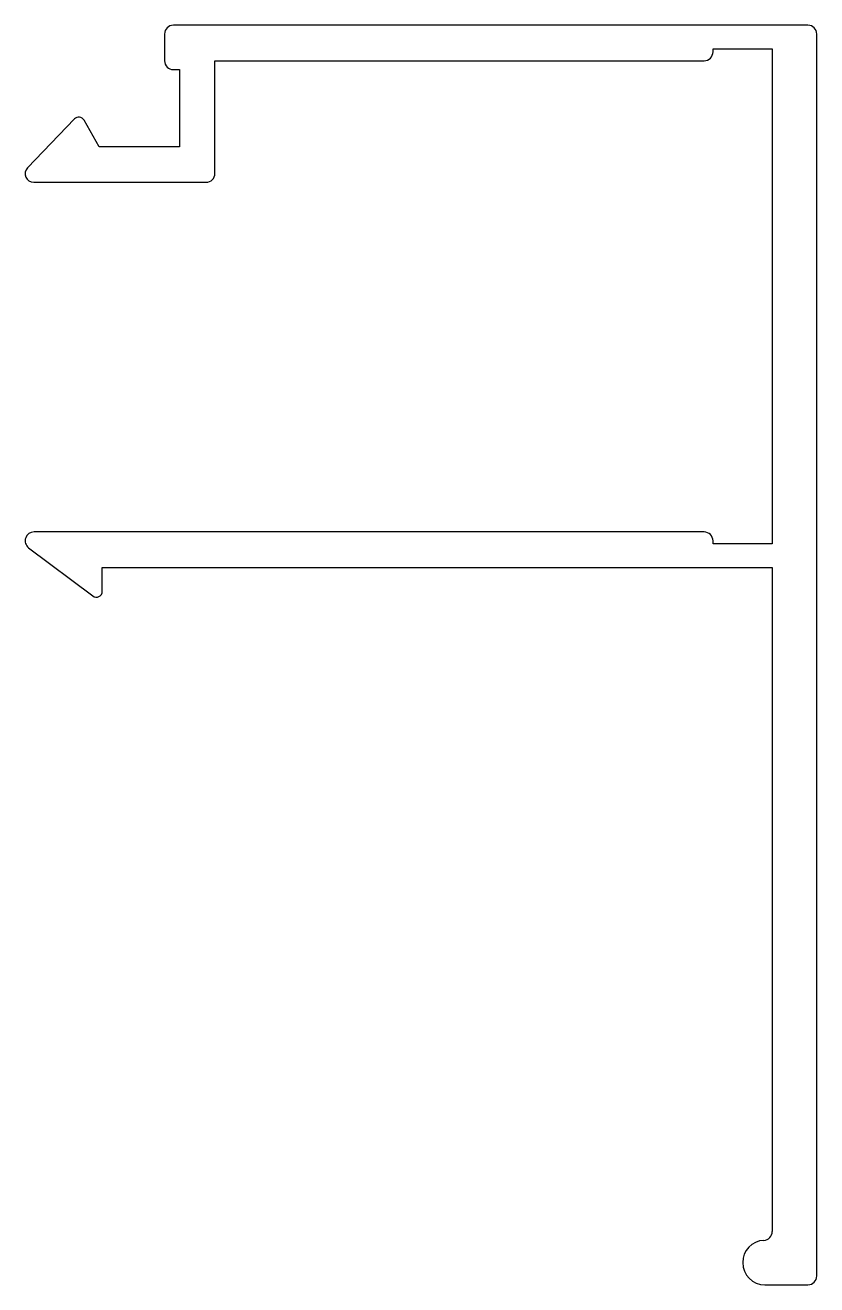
# Model space of a CAD drawing. Extents: x 2082 to 2108.7, y 995.1 to 1037.6.
import ezdxf

# ---------------------------------------------------------------- set-up
doc = ezdxf.new("R2010")
doc.units = 0
doc.layers.get('0').update_dxf_attribs({"linetype": 'CONTINUOUS'})

msp = doc.modelspace()

# ---------------------------------------------------------------- linework, layer by layer
for p, q in [((2108.395, 1037.627), (2086.995, 1037.627)), ((2086.695, 1037.327), (2086.695, 1036.427)), ((2108.695, 995.427), (2108.695, 1037.327)), ((2105.195, 1036.727), (2105.195, 1036.827)), ((2105.195, 1036.827), (2107.195, 1036.827)), ((2107.195, 1036.827), (2107.195, 1020.127)), ((2088.395, 1032.627), (2088.395, 1036.427)), ((2088.395, 1036.427), (2104.895, 1036.427)), ((2086.995, 1036.127), (2087.195, 1036.127)), ((2087.195, 1036.127), (2087.195, 1033.527)), ((2083.658, 1034.465), (2082.075, 1032.81)), ((2084.495, 1033.527), (2083.979, 1034.422)), ((2087.195, 1033.527), (2084.495, 1033.527)), ((2082.281, 1032.327), (2088.095, 1032.327)), ((2104.895, 1020.527), (2082.294, 1020.527)), ((2105.195, 1020.127), (2105.195, 1020.227)), ((2107.195, 1020.127), (2105.195, 1020.127)), ((2082.109, 1019.994), (2084.272, 1018.369)), ((2084.595, 1018.526), (2084.595, 1019.326)), ((2084.595, 1019.326), (2107.195, 1019.326)), ((2107.195, 1019.326), (2107.195, 996.926)), ((2106.195, 995.878), (2106.195, 995.876)), ((2106.944, 995.127), (2108.395, 995.127))]:
    msp.add_line(p, q)
for centre, radius, start, end in [((2086.995, 1037.327), 0.3, 90, 180), ((2108.395, 1037.327), 0.3, 360, 90), ((2104.895, 1036.727), 0.3, 270, 0), ((2086.995, 1036.427), 0.3, 180, 270), ((2083.803, 1034.327), 0.2, 28.3849, 136.2603), ((2082.281, 1032.613), 0.286, 136.2603, 270), ((2088.095, 1032.627), 0.3, 270, 0), ((2082.294, 1020.228), 0.299, 90, 231.7681), ((2104.895, 1020.227), 0.3, 360, 90), ((2084.395, 1018.526), 0.2, 231.7681, 360), ((2106.944, 995.878), 0.749, 92.6773, 180), ((2106.895, 996.926), 0.3, 272.6773, 360), ((2106.944, 995.876), 0.749, 180, 270), ((2108.395, 995.427), 0.3, 270, 0)]:
    msp.add_arc(centre, radius, start, end)

doc.saveas('drawing.dxf')
